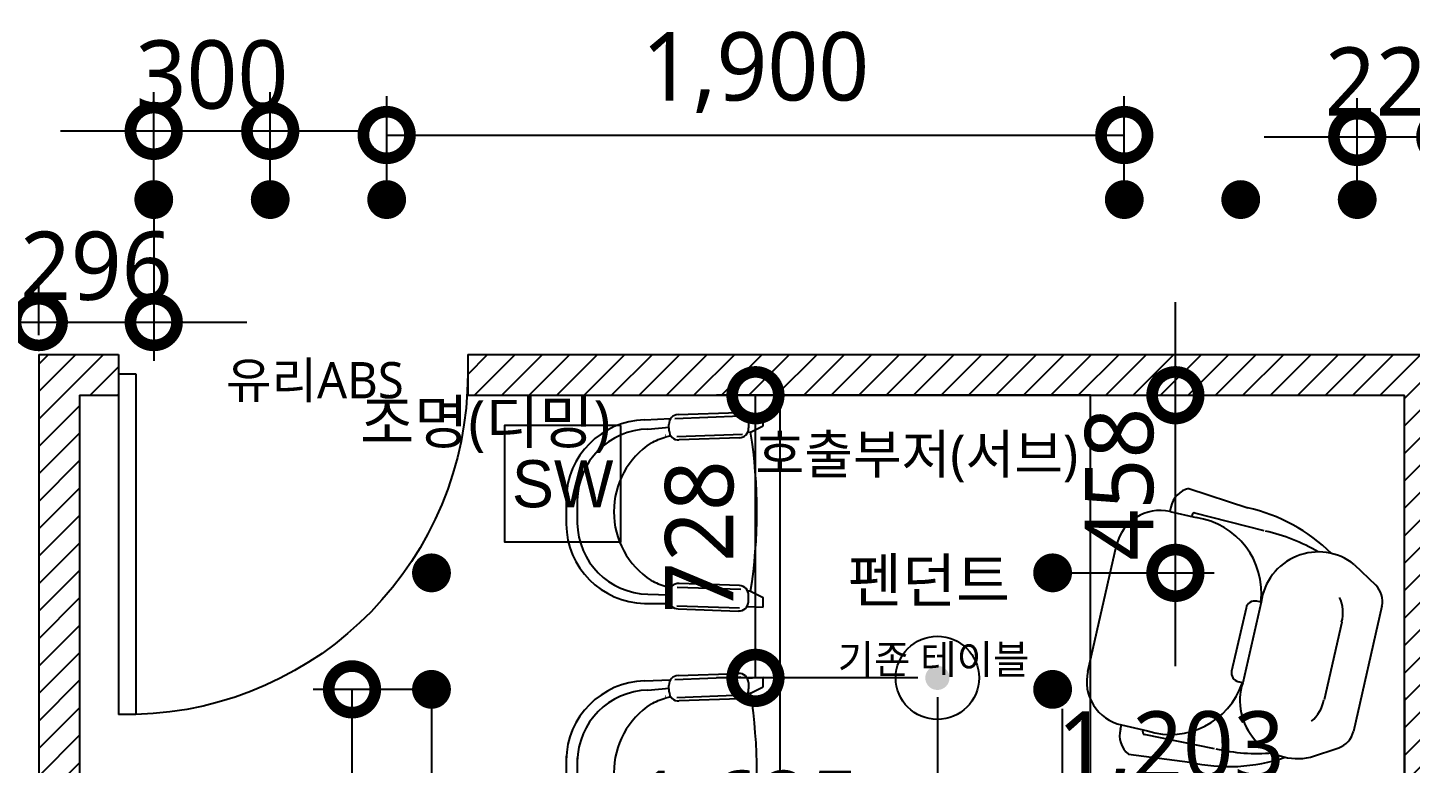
# Model space of a CAD drawing. Header units: metres. Extents: x 11578468 to 47831421, y -58341524 to -14256839.
# Drawn here: x 23750029 to 23753591, y -29039564 to -29037669 of the extents above; entities that cross this region are included whole.
import ezdxf
from ezdxf.enums import TextEntityAlignment as Align

# ---------------------------------------------------------------- set-up
doc = ezdxf.new("R2010")
doc.units = ezdxf.units.M
doc.header["$LTSCALE"] = 50
doc.header["$MEASUREMENT"] = 0
doc.layers.get('0').update_dxf_attribs({"linetype": 'CONTINUOUS'})
doc.layers.get('DEFPOINTS').update_dxf_attribs({"linetype": 'CONTINUOUS'})
doc.layers.add('002_전_다운라이트', color=40, linetype='CONTINUOUS', lineweight=9)
for name, color, linetype in [('03-TEXT', 3, 'CONTINUOUS'), ('CO-DOOR', 8, 'CONTINUOUS'), ('S-DIM', 7, 'CONTINUOUS'), ('WAL', 3, 'CONTINUOUS'), ('wall', 3, 'CONTINUOUS'), ('신설_SW', 10, 'CONTINUOUS')]:
    doc.layers.add(name, color=color, linetype=linetype)
doc.styles.add('DAWIN', font='NanumSquareR.ttf')
doc.styles.add('맑은 고딕', font='malgun.ttf')
doc.styles.add('울릉도L', font='Expo M.ttf')
doc.dimstyles.new('80', dxfattribs={"dimscale": 80, "dimtxt": 2.2, "dimasz": 3, "dimexe": 1.25, "dimexo": 0.625, "dimtad": 1, "dimdec": 0, "dimzin": 0, "dimdsep": 46, "dimlunit": 6, "dimtxsty": 'DAWIN', "dimblk1": 'DOTSMALL', "dimblk2": 'DOTSMALL', "dimsah": 1, "dimcen": 0.001, "dimclrd": 1, "dimclre": 1, "dimclrt": 3, "dimadec": 0, "dimazin": 0, "dimtfac": 1, "dimtdec": 0, "dimtix": 1, "dimtmove": 2, "dimatfit": 3, "dimldrblk": 'DOTSMALL', "dimfxl": 1.25, "dimtolj": 1, "dimtzin": 0, "dimarcsym": 0})

# ---------------------------------------------------------------- blocks, each defined once
blk = doc.blocks.new('슬하_전기')
at = {"layer": 'CO-DOOR'}
h = blk.add_hatch(dxfattribs=at)
h.set_pattern_fill('_USER', color=256, scale=50, angle=45, pattern_type=0)
h.set_pattern_definition([(45, (35200, -25360), (-35.35533906, 35.35533906), [])])
h.paths.add_polyline_path([(11570219.1, -14338431.7), (11571823.8, -14338431.7), (11571823.8, -14338326.7), (11568526.8, -14338326.7), (11568526.8, -14335206.7), (11566008.8, -14335206.7), (11566008.8, -14335311.7), (11568421.8, -14335311.7), (11568421.8, -14338326.7), (11565008.8, -14338326.7), (11565008.8, -14335311.7), (11565108.8, -14335311.7), (11565108.8, -14335206.7), (11564903.8, -14335206.7), (11564903.8, -14338531.7), (11565008.8, -14338531.7), (11565008.8, -14338431.7)])
for p, q in [((11564903.8, -14335206.7), (11564903.8, -14338531.7)), ((11564903.8, -14335206.7), (11565108.8, -14335206.7)), ((11565108.8, -14335206.7), (11565108.8, -14335311.7)), ((11566008.8, -14335206.7), (11566008.8, -14335311.7)), ((11566008.8, -14335206.7), (11568526.8, -14335206.7)), ((11565008.8, -14335311.7), (11565008.8, -14338326.7)), ((11565008.8, -14335311.7), (11565108.8, -14335311.7)), ((11566008.8, -14335311.7), (11568421.8, -14335311.7)), ((11567612.6, -14335311.7), (11566812.6, -14335311.7)), ((11566812.6, -14335311.7), (11566812.6, -14336611.7)), ((11567612.6, -14336611.7), (11567612.6, -14335311.7)), ((11568421.8, -14338326.7), (11568421.8, -14335311.7)), ((11566464.4, -14335375.4), (11566531.2, -14335372.1)), ((11566542.1, -14335371.3), (11566711.9, -14335364.8)), ((11566550.7, -14335361.3), (11566706.2, -14335355.9)), ((11566728.2, -14335367.9), (11566770.1, -14335365.9)), ((11566731.6, -14335379.6), (11566732.2, -14335396)), ((11566770.1, -14335390.5), (11566770.1, -14335365.9)), ((11566472.9, -14335399), (11566527.3, -14335394)), ((11566504.8, -14335424), (11566509.8, -14335422.2)), ((11566509.8, -14335422.2), (11566514.5, -14335420.6)), ((11566514.5, -14335420.6), (11566518.8, -14335419.1)), ((11566518.8, -14335419.1), (11566522.6, -14335418)), ((11566522.6, -14335418), (11566526.1, -14335417.1)), ((11566526.1, -14335417.1), (11566531.5, -14335415.9)), ((11566527.6, -14335403.1), (11566527, -14335386.8)), ((11566547.7, -14335417.6), (11566716.4, -14335411.6)), ((11566708.5, -14335421.4), (11566553, -14335426.8)), ((11566737.3, -14335406.9), (11566729.9, -14335407.4)), ((11566737.3, -14335406.9), (11566770.1, -14335390.5)), ((11566481.1, -14335434.5), (11566485.2, -14335432.4)), ((11566485.2, -14335432.4), (11566489.8, -14335430.3)), ((11566489.8, -14335430.3), (11566494.7, -14335428.1)), ((11566494.7, -14335428.1), (11566499.7, -14335426)), ((11566499.7, -14335426), (11566504.8, -14335424)), ((11567866.7, -14335551.8), (11568018.1, -14335601.7)), ((11566262.3, -14335569.2), (11566262.3, -14335644.6)), ((11566290.9, -14335573.3), (11566290.9, -14335641.2)), ((11567820.3, -14335600.2), (11567817.7, -14335611.4)), ((11567817.7, -14335611.4), (11567885, -14335626.8)), ((11567874.9, -14335619.4), (11567873.8, -14335624.2)), ((11567880.5, -14335615), (11568059.1, -14335660.4)), ((11567605.9, -14336023.2), (11567680.1, -14335698)), ((11568292.6, -14335747.6), (11568347.7, -14335801.1)), ((11566481.1, -14335788.8), (11566485.2, -14335790.9)), ((11566485.2, -14335790.9), (11566489.8, -14335793.1)), ((11566489.8, -14335793.1), (11566494.7, -14335795.2)), ((11566494.7, -14335795.2), (11566499.7, -14335797.3)), ((11566499.7, -14335797.3), (11566504.8, -14335799.3)), ((11566504.8, -14335799.3), (11566509.8, -14335801.1)), ((11566509.8, -14335801.1), (11566514.5, -14335802.8)), ((11566514.5, -14335802.8), (11566518.8, -14335804.2)), ((11566518.8, -14335804.2), (11566522.6, -14335805.3)), ((11566522.6, -14335805.3), (11566526.1, -14335806.2)), ((11566526.1, -14335806.2), (11566529.4, -14335807)), ((11566529.4, -14335807), (11566532.6, -14335807.6)), ((11566547.9, -14335805.9), (11566712.5, -14335811.1)), ((11566708.5, -14335801.9), (11566553, -14335796.5)), ((11566464.4, -14335847.9), (11566529.6, -14335848.4)), ((11566472.9, -14335824.2), (11566527.4, -14335825.8)), ((11566527.6, -14335820.2), (11566527, -14335836.5)), ((11566729.5, -14335815.1), (11566737.4, -14335815.4)), ((11566731.6, -14335843.7), (11566732.2, -14335827.3)), ((11566737.3, -14335816.4), (11566770.1, -14335832.8)), ((11566770.1, -14335857.4), (11566770.1, -14335832.8)), ((11568052.3, -14335844.9), (11568005.1, -14336052.1)), ((11568052.3, -14335844.9), (11568041.1, -14335842.4)), ((11566547, -14335853.9), (11566708.8, -14335859.5)), ((11566550.7, -14335862), (11566706.2, -14335867.4)), ((11566727.8, -14335856), (11566770.1, -14335857.4)), ((11568013.6, -14335859.7), (11567976.6, -14336022)), ((11568363.7, -14335855.2), (11568290.2, -14336177.8)), ((11568260, -14335896.3), (11568214.5, -14336095.8)), ((11566464.4, -14336047.6), (11566531.2, -14336044.3)), ((11566527.6, -14336075.3), (11566527, -14336058.9)), ((11566542.1, -14336043.5), (11566711.9, -14336036.9)), ((11566550.7, -14336033.5), (11566706.2, -14336028.1)), ((11566728.2, -14336040), (11566770.1, -14336038.1)), ((11566731.6, -14336051.8), (11566732.2, -14336068.1)), ((11566737.3, -14336079), (11566770.1, -14336062.6)), ((11566770.1, -14336062.6), (11566770.1, -14336038.1)), ((11568005.1, -14336052.1), (11567993.9, -14336049.5)), ((11566472.9, -14336071.1), (11566527.3, -14336066.2)), ((11566494.7, -14336100.3), (11566499.7, -14336098.2)), ((11566499.7, -14336098.2), (11566504.8, -14336096.2)), ((11566504.8, -14336096.2), (11566509.8, -14336094.4)), ((11566509.8, -14336094.4), (11566514.5, -14336092.7)), ((11566514.5, -14336092.7), (11566518.8, -14336091.3)), ((11566518.8, -14336091.3), (11566522.6, -14336090.1)), ((11566522.6, -14336090.1), (11566526.1, -14336089.2)), ((11566526.1, -14336089.2), (11566531.5, -14336088)), ((11566547.7, -14336089.8), (11566716.4, -14336083.7)), ((11566708.5, -14336093.6), (11566553, -14336099)), ((11566737.3, -14336079), (11566729.9, -14336079.5)), ((11566481.1, -14336106.7), (11566485.2, -14336104.6)), ((11566485.2, -14336104.6), (11566489.8, -14336102.4)), ((11566489.8, -14336102.4), (11566494.7, -14336100.3)), ((11567690, -14336172.1), (11567692.5, -14336160.9)), ((11567692.5, -14336160.9), (11567759.8, -14336176.2)), ((11567747.5, -14336178.4), (11567748.6, -14336173.6)), ((11567750.6, -14336184.9), (11567931.3, -14336221.3)), ((11566262.3, -14336241.3), (11566262.3, -14336316.8)), ((11567710.8, -14336235.8), (11567868.9, -14336256.5)), ((11568179.4, -14336243.9), (11568252.3, -14336219.6)), ((11566290.9, -14336245.5), (11566290.9, -14336313.4))]:
    blk.add_line(p, q, dxfattribs=at)
at = {"layer": 'CO-DOOR', "extrusion": (0, 0, -1)}
for p, q in [((11565108.8, -14335256.7), (11565153.8, -14335256.7)), ((11565108.8, -14335256.7), (11565108.8, -14336134.2)), ((11565153.8, -14335256.7), (11565153.8, -14336134.2)), ((11565153.8, -14336134.2), (11565108.8, -14336134.2))]:
    blk.add_line(p, q, dxfattribs=at)
blk.add_arc((-11565131.3, -14335256.7), 877.5, 180, 268.5307, dxfattribs=at)
at = {"layer": 'CO-DOOR'}
for centre, radius, start, end in [((11566469.1, -14335582.2), 206.8, 91.2856, 179.1619), ((11566551.6, -14335385.9), 24.6, 92.0002, 181.9997), ((11566707.1, -14335380.5), 24.6, 1.9999, 92.0001), ((11566477.1, -14335585), 186.1, 91.2856, 179.1619), ((11566596.7, -14335611.7), 211.5, 111.5989, 111.7217), ((11566552.1, -14335402.3), 24.6, 182, 272.0003), ((11566707.7, -14335396.8), 24.6, 271.9999, 2.0001), ((11565465.7, -14335611.7), 1288, 350.8522, 9.1478), ((11566596.7, -14335611.7), 211.5, 123.1238, 236.8761), ((11567880, -14335611), 60.7, 102.6521, 169.7401), ((11567792.2, -14335723.6), 115, 77.1598, 167.1598), ((11567880.5, -14335620.7), 5.75, 75.4357, 167.1598), ((11567856.8, -14335821), 196.3, 353.0432, 81.7349), ((11567920.3, -14336038), 447.1, 45.4486, 77.3673), ((11566469.1, -14335641.1), 206.8, 180.8381, 268.7143), ((11566477.1, -14335638.1), 186.1, 180.8381, 268.7144), ((11567958.5, -14336125.9), 476.1, 59.5598, 77.2579), ((11568200.1, -14335864.5), 149.1, 51.6875, 172.4449), ((11566596.7, -14335611.7), 211.5, 248.2783, 248.4011), ((11566552.1, -14335821), 24.6, 87.9998, 178.0001), ((11566707.7, -14335826.5), 24.6, 358.0001, 88), ((11568307.7, -14335842.4), 57.5, 347.1598, 45.8492), ((11566551.6, -14335837.4), 24.6, 178.0002, 268.0003), ((11566707.1, -14335842.8), 24.6, 268.0001, 358.0003), ((11568036, -14335864.8), 23, 77.1598, 167.1598), ((11568169.1, -14335871.4), 94.2, 344.7008, 24.5365), ((11567718.1, -14336048.7), 115, 167.1598, 257.1598), ((11567999, -14336027.1), 23, 167.1598, 257.1598), ((11566469.1, -14336254.3), 206.8, 91.2856, 179.1619), ((11566551.6, -14336058.1), 24.6, 92.0002, 181.9997), ((11566707.1, -14336052.6), 24.6, 1.9999, 92.0001), ((11567818.5, -14335988.9), 196.3, 252.5847, 341.2764), ((11568146.8, -14336098.5), 149.1, 161.8747, 282.6321), ((11566477.1, -14336257.2), 186.1, 91.2856, 179.1619), ((11566596.7, -14336283.8), 211.5, 111.5989, 111.7217), ((11566552.1, -14336074.4), 24.6, 182, 272.0003), ((11566707.7, -14336069), 24.6, 271.9999, 2.0001), ((11565465.7, -14336283.8), 1288, 350.8522, 9.1478), ((11568121.8, -14336078.9), 94.2, 309.7832, 349.6188), ((11566596.7, -14336283.8), 211.5, 123.1238, 236.8761), ((11567748.5, -14336188.2), 60.7, 164.5796, 231.6676), ((11567753.1, -14336179.7), 5.75, 167.1598, 258.8839), ((11568234.1, -14336165), 57.5, 288.4704, 347.1598), ((11568042.3, -14335758.2), 476.1, 257.0617, 274.7599), ((11567969.8, -14335820.9), 447.1, 256.9524, 288.871)]:
    blk.add_arc(centre, radius, start, end, dxfattribs=at)
at = {"layer": 'CO-DOOR', "style": '맑은 고딕'}
blk.add_text('유리ABS', height=93.33, rotation=360, dxfattribs=at).set_placement((11565615.1, -14335273), align=Align.MIDDLE_CENTER)
for s, height, p in [('호출부저(서브)', 100, (11566750, -14335413.5)), ('기존 테이블', 74.67, (11566961.7, -14335954.5))]:
    blk.add_text(s, height=height, dxfattribs=at).set_placement(p, align=Align.TOP_LEFT)
blk = doc.blocks.new('A$C8d63ac80')
at = {"layer": '002_전_다운라이트', "const_width": 50}
blk.add_lwpolyline([(50, 75, 1), (100, 75, 1)], format="xyb", close=True, dxfattribs=at)
blk = doc.blocks.new('TMSXNLS')
at = {"layer": '신설_SW', "color": 240, "linetype": 'Continuous'}
blk.add_lwpolyline([(11559356.3, -14268182.3), (11559056.3, -14268182.3), (11559056.3, -14268482.3), (11559356.3, -14268482.3)], close=True, dxfattribs=at)
at = {"layer": '신설_SW', "color": 240, "linetype": 'Continuous', "style": '울릉도L'}
blk.add_text('SW', height=121.4, dxfattribs=at).set_placement((11559206.3, -14268332.3), align=Align.MIDDLE_CENTER)
blk = doc.blocks.new('_DOTSMALL')
at = {"color": 0, "linetype": 'ByBlock', "const_width": 0.5}
blk.add_lwpolyline([(-0.0625, 0, 1), (0.0625, 0, 1)], format="xyb", close=True, dxfattribs=at)
blk = doc.blocks.new('*D2671')
at = {"layer": 'DEFPOINTS', "color": 0}
for p in [(23752853.9, -29037945.6), (23750953.9, -29038111.8), (23752853.9, -29038111.8)]:
    blk.add_point(p, dxfattribs=at)
at = {"layer": 'S-DIM', "color": 1, "lineweight": -2, "ltscale": 10}
for p, q in [((23750953.9, -29038061.8), (23750953.9, -29037845.6)), ((23752853.9, -29038061.8), (23752853.9, -29037845.6)), ((23750953.9, -29037945.6), (23752853.9, -29037945.6))]:
    blk.add_line(p, q, dxfattribs=at)
at = {"layer": 'S-DIM', "color": 1, "lineweight": -2, "xscale": 240, "yscale": 240, "zscale": 240, "rotation": 180}
blk.add_blockref('_DOTSMALL', (23750953.9, -29037945.6), dxfattribs=at)
at = {"layer": 'S-DIM', "color": 1, "lineweight": -2, "xscale": 240, "yscale": 240, "zscale": 240}
blk.add_blockref('_DOTSMALL', (23752853.9, -29037945.6), dxfattribs=at)
at = {"layer": 'S-DIM', "color": 3, "ltscale": 10, "insert": (23751903.9, -29037784.6), "char_height": 176, "attachment_point": 5, "style": 'DAWIN'}
blk.add_mtext('\\A1;1,900', dxfattribs=at)
blk = doc.blocks.new('*D2672')
at = {"layer": 'DEFPOINTS', "color": 0}
for p in [(23750653.9, -29037934.9), (23750353.9, -29038111.8), (23750653.9, -29038111.8)]:
    blk.add_point(p, dxfattribs=at)
at = {"layer": 'S-DIM', "color": 1, "lineweight": -2, "ltscale": 10}
for p, q in [((23750353.9, -29038061.8), (23750353.9, -29037834.9)), ((23750653.9, -29038061.8), (23750653.9, -29037834.9)), ((23750113.9, -29037934.9), (23750893.9, -29037934.9))]:
    blk.add_line(p, q, dxfattribs=at)
at = {"layer": 'S-DIM', "color": 1, "lineweight": -2, "xscale": 240, "yscale": 240, "zscale": 240}
blk.add_blockref('_DOTSMALL', (23750353.9, -29037934.9), dxfattribs=at)
at = {"layer": 'S-DIM', "color": 1, "lineweight": -2, "xscale": 240, "yscale": 240, "zscale": 240, "rotation": 180}
blk.add_blockref('_DOTSMALL', (23750653.9, -29037934.9), dxfattribs=at)
at = {"layer": 'S-DIM', "color": 3, "ltscale": 10, "insert": (23750503.9, -29037791), "char_height": 176, "attachment_point": 5, "style": 'DAWIN'}
blk.add_mtext('\\A1;300', dxfattribs=at)
blk = doc.blocks.new('*D2673')
at = {"layer": 'DEFPOINTS', "color": 0}
for p in [(23750353.9, -29038111.8), (23750353.9, -29038427.3), (23750057.8, -29038510.6)]:
    blk.add_point(p, dxfattribs=at)
at = {"layer": 'S-DIM', "color": 1, "lineweight": -2, "ltscale": 10}
for p, q in [((23750353.9, -29038161.8), (23750353.9, -29038527.3)), ((23750057.8, -29038460.6), (23750057.8, -29038327.3)), ((23749817.8, -29038427.3), (23750593.9, -29038427.3))]:
    blk.add_line(p, q, dxfattribs=at)
at = {"layer": 'S-DIM', "color": 1, "lineweight": -2, "xscale": 240, "yscale": 240, "zscale": 240}
blk.add_blockref('_DOTSMALL', (23750057.8, -29038427.3), dxfattribs=at)
at = {"layer": 'S-DIM', "color": 1, "lineweight": -2, "xscale": 240, "yscale": 240, "zscale": 240, "rotation": 180}
blk.add_blockref('_DOTSMALL', (23750353.9, -29038427.3), dxfattribs=at)
at = {"layer": 'S-DIM', "color": 3, "ltscale": 10, "insert": (23750205.8, -29038283.4), "char_height": 176, "attachment_point": 5, "style": 'DAWIN'}
blk.add_mtext('\\A1;296', dxfattribs=at)
blk = doc.blocks.new('*D2674')
at = {"layer": 'DEFPOINTS', "color": 0}
for p in [(23753680.8, -29037950.5), (23753453.9, -29038111.8), (23753680.8, -29038510.6)]:
    blk.add_point(p, dxfattribs=at)
at = {"layer": 'S-DIM', "color": 1, "lineweight": -2, "ltscale": 10}
for p, q in [((23753453.9, -29038061.8), (23753453.9, -29037850.5)), ((23753680.8, -29038460.6), (23753680.8, -29037850.5)), ((23753213.9, -29037950.5), (23753920.8, -29037950.5))]:
    blk.add_line(p, q, dxfattribs=at)
at = {"layer": 'S-DIM', "color": 1, "lineweight": -2, "xscale": 240, "yscale": 240, "zscale": 240}
blk.add_blockref('_DOTSMALL', (23753453.9, -29037950.5), dxfattribs=at)
at = {"layer": 'S-DIM', "color": 1, "lineweight": -2, "xscale": 240, "yscale": 240, "zscale": 240, "rotation": 180}
blk.add_blockref('_DOTSMALL', (23753680.8, -29037950.5), dxfattribs=at)
at = {"layer": 'S-DIM', "color": 3, "ltscale": 10, "insert": (23753567.3, -29037807.8), "char_height": 176, "attachment_point": 5, "style": 'DAWIN'}
blk.add_mtext('\\A1;227', dxfattribs=at)
blk = doc.blocks.new('*D2708')
at = {"layer": 'DEFPOINTS', "color": 0}
for p in [(23752669.3, -29038615.6), (23752985.6, -29038615.6), (23752669.3, -29039073.1)]:
    blk.add_point(p, dxfattribs=at)
at = {"layer": 'S-DIM', "color": 1, "lineweight": -2, "ltscale": 10}
for p, q in [((23752985.6, -29039313.1), (23752985.6, -29038375.6)), ((23752719.3, -29038615.6), (23753085.6, -29038615.6)), ((23752719.3, -29039073.1), (23753085.6, -29039073.1))]:
    blk.add_line(p, q, dxfattribs=at)
at = {"layer": 'S-DIM', "color": 1, "lineweight": -2, "xscale": 240, "yscale": 240, "zscale": 240}
for p, rotation in [((23752985.6, -29038615.6), 270), ((23752985.6, -29039073.1), 90)]:
    blk.add_blockref('_DOTSMALL', p, dxfattribs=dict(at, rotation=rotation))
at = {"layer": 'S-DIM', "color": 3, "ltscale": 10, "insert": (23752841.7, -29038844.3), "char_height": 176, "attachment_point": 5, "rotation": 90, "style": 'DAWIN'}
blk.add_mtext('\\A1;458', dxfattribs=at)
blk = doc.blocks.new('*D2709')
at = {"layer": 'DEFPOINTS', "color": 0}
for p in [(23751069.3, -29039373.1), (23752694.3, -29039373.1), (23752694.3, -29039847.4)]:
    blk.add_point(p, dxfattribs=at)
at = {"layer": 'S-DIM', "color": 1, "lineweight": -2, "ltscale": 10}
for p, q in [((23751069.3, -29039423.1), (23751069.3, -29039947.4)), ((23752694.3, -29039423.1), (23752694.3, -29039947.4)), ((23751069.3, -29039847.4), (23752694.3, -29039847.4))]:
    blk.add_line(p, q, dxfattribs=at)
at = {"layer": 'S-DIM', "color": 1, "lineweight": -2, "xscale": 240, "yscale": 240, "zscale": 240, "rotation": 180}
blk.add_blockref('_DOTSMALL', (23751069.3, -29039847.4), dxfattribs=at)
at = {"layer": 'S-DIM', "color": 1, "lineweight": -2, "xscale": 240, "yscale": 240, "zscale": 240}
blk.add_blockref('_DOTSMALL', (23752694.3, -29039847.4), dxfattribs=at)
at = {"layer": 'S-DIM', "color": 3, "ltscale": 10, "insert": (23751881.8, -29039686.5), "char_height": 176, "attachment_point": 5, "style": 'DAWIN'}
blk.add_mtext('\\A1;1,625', dxfattribs=at)
blk = doc.blocks.new('*D2710')
at = {"layer": 'DEFPOINTS', "color": 0}
for p in [(23751903.9, -29038615.6), (23752372.5, -29038615.6), (23752372.5, -29039343.5)]:
    blk.add_point(p, dxfattribs=at)
at = {"layer": 'S-DIM', "color": 1, "lineweight": -2, "ltscale": 10}
for p, q in [((23752322.5, -29038615.6), (23751803.9, -29038615.6)), ((23751903.9, -29039343.5), (23751903.9, -29038615.6)), ((23752322.5, -29039343.5), (23751803.9, -29039343.5))]:
    blk.add_line(p, q, dxfattribs=at)
at = {"layer": 'S-DIM', "color": 1, "lineweight": -2, "xscale": 240, "yscale": 240, "zscale": 240}
for p, rotation in [((23751903.9, -29038615.6), 90), ((23751903.9, -29039343.5), 270)]:
    blk.add_blockref('_DOTSMALL', p, dxfattribs=dict(at, rotation=rotation))
at = {"layer": 'S-DIM', "color": 3, "ltscale": 10, "insert": (23751760, -29038979.6), "char_height": 176, "attachment_point": 5, "rotation": 90, "style": 'DAWIN'}
blk.add_mtext('\\A1;728', dxfattribs=at)
blk = doc.blocks.new('*D2711')
at = {"layer": 'DEFPOINTS', "color": 0}
for p in [(23752372.5, -29039343.5), (23753575.8, -29039343.5), (23753575.8, -29039694.4)]:
    blk.add_point(p, dxfattribs=at)
at = {"layer": 'S-DIM', "color": 1, "lineweight": -2, "ltscale": 10}
for p, q in [((23752372.5, -29039393.5), (23752372.5, -29039794.4)), ((23753575.8, -29039393.5), (23753575.8, -29039794.4)), ((23752372.5, -29039694.4), (23753575.8, -29039694.4))]:
    blk.add_line(p, q, dxfattribs=at)
at = {"layer": 'S-DIM', "color": 1, "lineweight": -2, "xscale": 240, "yscale": 240, "zscale": 240, "rotation": 180}
blk.add_blockref('_DOTSMALL', (23752372.5, -29039694.4), dxfattribs=at)
at = {"layer": 'S-DIM', "color": 1, "lineweight": -2, "xscale": 240, "yscale": 240, "zscale": 240}
blk.add_blockref('_DOTSMALL', (23753575.8, -29039694.4), dxfattribs=at)
at = {"layer": 'S-DIM', "color": 3, "ltscale": 10, "insert": (23752974.2, -29039533.4), "char_height": 176, "attachment_point": 5, "style": 'DAWIN'}
blk.add_mtext('\\A1;1,203', dxfattribs=at)
blk = doc.blocks.new('*D2712')
at = {"layer": 'DEFPOINTS', "color": 0}
for p in [(23750864.6, -29039373.1), (23751069.3, -29039373.1), (23751069.3, -29040873.1)]:
    blk.add_point(p, dxfattribs=at)
at = {"layer": 'S-DIM', "color": 1, "lineweight": -2, "ltscale": 10}
for p, q in [((23751019.3, -29039373.1), (23750764.6, -29039373.1)), ((23750864.6, -29040873.1), (23750864.6, -29039373.1)), ((23751019.3, -29040873.1), (23750764.6, -29040873.1))]:
    blk.add_line(p, q, dxfattribs=at)
at = {"layer": 'S-DIM', "color": 1, "lineweight": -2, "xscale": 240, "yscale": 240, "zscale": 240}
for p, rotation in [((23750864.6, -29039373.1), 90), ((23750864.6, -29040873.1), 270)]:
    blk.add_blockref('_DOTSMALL', p, dxfattribs=dict(at, rotation=rotation))
at = {"layer": 'S-DIM', "color": 3, "ltscale": 10, "insert": (23750703.7, -29040123.1), "char_height": 176, "attachment_point": 5, "rotation": 90, "style": 'DAWIN'}
blk.add_mtext('\\A1;1,500', dxfattribs=at)

msp = doc.modelspace()

# ---------------------------------------------------------------- hatches: boundary and pattern name
at = {"layer": 'WAL'}
h = msp.add_hatch(color=256, dxfattribs=at)
edge = h.paths.add_edge_path()
edge.add_arc((23752372.5, -29039343.5), 31.2, 0, 360)

# ---------------------------------------------------------------- linework, layer by layer
msp.add_circle((23752372.5, -29039343.5), 107.2, dxfattribs=at)

# ---------------------------------------------------------------- block references
msp.add_blockref('TMSXNLS', (12192200.9, -14770511.3))
at = {"layer": '002_전_다운라이트'}
for p in [(23750278.9, -29038186.8), (23750578.9, -29038186.8), (23750878.9, -29038186.8), (23752778.9, -29038186.8), (23753078.9, -29038186.8), (23753378.9, -29038186.8)]:
    msp.add_blockref('A$C8d63ac80', p, dxfattribs=at)
at = {"layer": '002_전_다운라이트', "xscale": -1, "rotation": 180}
for p in [(23750994.3, -29038998.1), (23750994.3, -29039298.1)]:
    msp.add_blockref('A$C8d63ac80', p, dxfattribs=at)
at = {"layer": '002_전_다운라이트', "xscale": -1}
for p in [(23752744.3, -29039148.1), (23752744.3, -29039448.1)]:
    msp.add_blockref('A$C8d63ac80', p, dxfattribs=at)
at = {"layer": 'wall'}
msp.add_blockref('슬하_전기', (12185153.9, -14703303.9), dxfattribs=at)

# ---------------------------------------------------------------- texts
at = {"layer": '03-TEXT', "style": '맑은 고딕'}
for s, p in [('조명(디밍)', (23750885.6, -29038628.7)), ('펜던트', (23752141.5, -29039036.5))]:
    msp.add_text(s, height=111.11, dxfattribs=at).set_placement(p, align=Align.TOP_LEFT)

# ---------------------------------------------------------------- dimensions: what is measured, and where the dimension line sits
at = {"layer": 'S-DIM', "ltscale": 10}
for base, p1, p2, picture, middle in [((23752853.9, -29037945.6), (23750953.9, -29038111.8), (23752853.9, -29038111.8), '*D2671', (23751903.9, -29037784.6)), ((23750653.9, -29037934.9), (23750353.9, -29038111.8), (23750653.9, -29038111.8), '*D2672', (23750503.9, -29037791)), ((23753680.8, -29037950.5), (23753453.9, -29038111.8), (23753680.8, -29038510.6), '*D2674', (23753567.3, -29037807.8)), ((23750353.9, -29038427.3), (23750057.8, -29038510.6), (23750353.9, -29038111.8), '*D2673', (23750205.8, -29038283.4)), ((23753575.8, -29039694.4), (23752372.5, -29039343.5), (23753575.8, -29039343.5), '*D2711', (23752974.2, -29039533.4)), ((23752694.3, -29039847.4), (23751069.3, -29039373.1), (23752694.3, -29039373.1), '*D2709', (23751881.8, -29039686.5))]:
    dim = msp.add_linear_dim(base=base, p1=p1, p2=p2, dimstyle='80', dxfattribs=at)
    dim.commit()
    dim.dimension.update_dxf_attribs({"geometry": picture, "text_midpoint": middle})
for base, p1, p2, picture, middle in [((23752985.5715199, -29038615.5665849), (23752669.294211, -29039073.0665849), (23752669.294211, -29038615.5665849), '*D2708', (23752841.6713772, -29038844.3165849)), ((23751903.9, -29038615.6), (23752372.5, -29039343.5), (23752372.5, -29038615.6), '*D2710', (23751760, -29038979.6)), ((23750864.6, -29039373.1), (23751069.3, -29040873.1), (23751069.3, -29039373.1), '*D2712', (23750703.7, -29040123.1))]:
    dim = msp.add_linear_dim(base=base, p1=p1, p2=p2, angle=90, dimstyle='80', dxfattribs=at)
    dim.commit()
    dim.dimension.update_dxf_attribs({"geometry": picture, "text_midpoint": middle})

doc.saveas('drawing.dxf')
